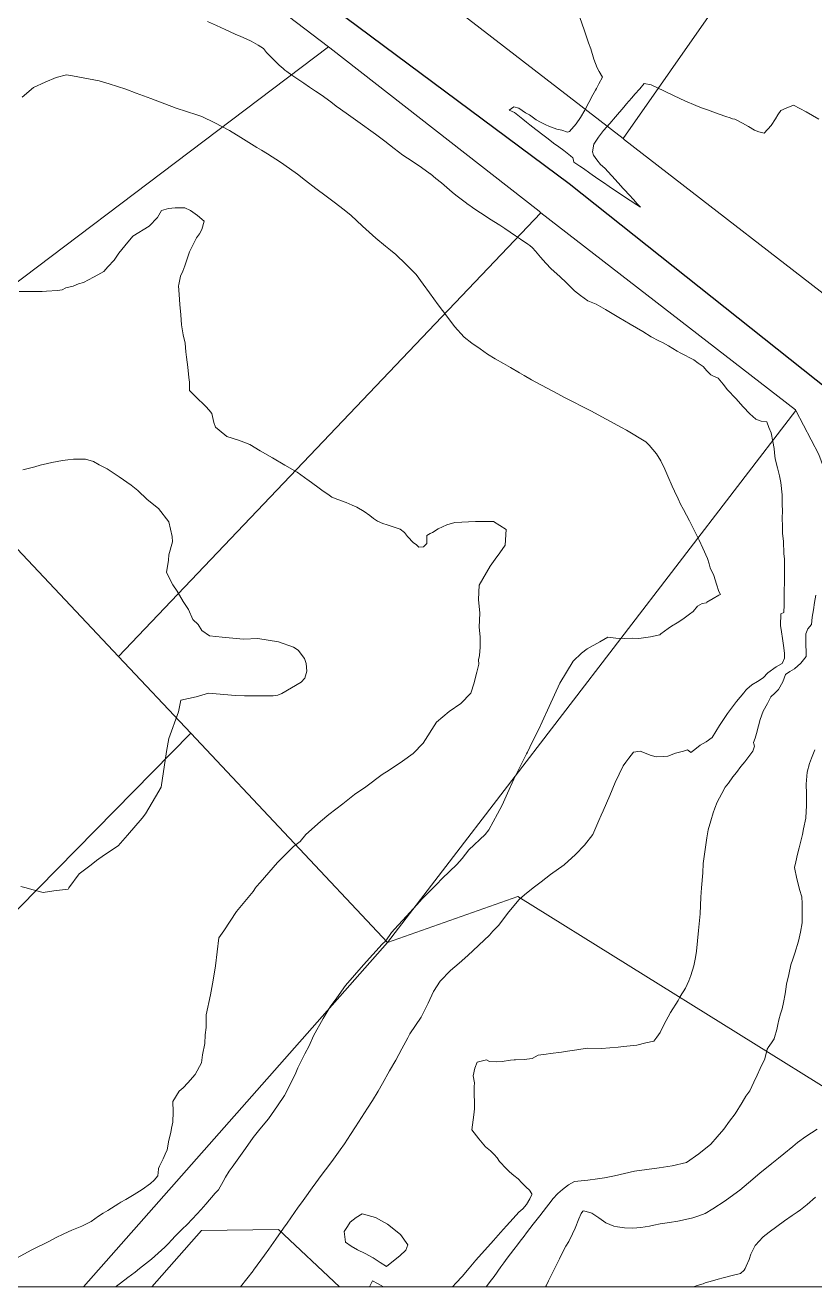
# Model space of a CAD drawing. Header units: inches. Extents: x 11351264 to 11356330, y 6702313 to 6706468.
# Drawn here: x 11353374 to 11353744, y 6702313 to 6702904 of the extents above; entities that cross this region are included whole.
import ezdxf

# ---------------------------------------------------------------- set-up
doc = ezdxf.new("R2010")
doc.units = ezdxf.units.IN
doc.header["$MEASUREMENT"] = 0
doc.layers.add('Shumate_Contours_clip1', color=7, linetype='Continuous', lineweight=0)
doc.layers.add('Shumate_Parcels_clip1', color=7, linetype='Continuous', lineweight=0)
doc.layers.add('Shumate_Streets_clip1', color=7, linetype='Continuous')

msp = doc.modelspace()

# ---------------------------------------------------------------- linework, layer by layer
at = {"layer": 'Shumate_Contours_clip1'}
for points, elevation in [([(11353459.75, 6702905.92), (11353463.9, 6702904.04), (11353465.91, 6702903.12), (11353468.06, 6702902.11), (11353472.66, 6702900.01), (11353475.39, 6702898.8), (11353477.86, 6702897.73), (11353480.11, 6702896.65), (11353483.39, 6702894.76), (11353485.99, 6702893.15), (11353487.32, 6702891.4), (11353489.47, 6702889.24), (11353491.62, 6702887.09), (11353493.35, 6702885.43), (11353495.1, 6702883.89), (11353495.94, 6702883.13), (11353496.38, 6702882.81), (11353496.86, 6702882.46), (11353499.26, 6702880.7), (11353502.01, 6702878.79), (11353504.78, 6702876.97), (11353507.54, 6702875.14), (11353510.31, 6702873.31), (11353512.96, 6702871.55), (11353517.45, 6702868.18), (11353520.02, 6702866.26), (11353521.98, 6702864.78), (11353525.77, 6702862.08), (11353530.13, 6702858.98), (11353538.36, 6702853.15), (11353542.75, 6702849.8), (11353547.14, 6702846.41), (11353551.26, 6702843.34), (11353555.53, 6702840.48), (11353559.87, 6702837.5), (11353564.01, 6702834.56), (11353564.12, 6702834.48), (11353566.7, 6702832.39), (11353569.23, 6702830.23), (11353571.71, 6702828.05), (11353574.25, 6702825.89), (11353576.04, 6702824.48), (11353577.86, 6702823.07), (11353580.96, 6702820.74), (11353581.37, 6702820.45), (11353582.02, 6702819.99), (11353583.82, 6702818.73), (11353586.32, 6702817.08), (11353588.84, 6702815.46), (11353591.35, 6702813.82), (11353593.86, 6702812.17), (11353596.6, 6702810.41), (11353598.88, 6702808.88), (11353601.36, 6702807.2), (11353603.86, 6702805.55), (11353606.32, 6702803.93), (11353609.77, 6702801.64), (11353610.7, 6702800.88), (11353611.94, 6702799.82), (11353613.24, 6702798.25), (11353615.66, 6702795.49), (11353618.15, 6702792.75), (11353620.67, 6702790.02), (11353624.72, 6702786.4), (11353627.8, 6702783.43), (11353631.58, 6702779.78), (11353634.43, 6702777.46), (11353637.83, 6702775.01), (11353641.65, 6702773.49), (11353646.02, 6702771), (11353652.35, 6702767.22), (11353657.66, 6702764.1), (11353663.57, 6702760.68), (11353667.52, 6702758.1), (11353671.01, 6702756.35), (11353673.1, 6702755.31), (11353675.49, 6702753.88), (11353679.67, 6702751.51), (11353681.41, 6702750.5), (11353687.35, 6702747.33), (11353689.52, 6702745.88), (11353691.81, 6702744.26), (11353693.47, 6702742.22), (11353695.46, 6702740.35), (11353695.7, 6702740.22), (11353696.38, 6702739.87), (11353698.79, 6702738.8), (11353701.16, 6702735.97), (11353703.21, 6702733.33), (11353707.11, 6702729.23), (11353710.49, 6702725.42), (11353713.71, 6702722.12), (11353716.49, 6702719.53), (11353718.89, 6702718.71), (11353721.6, 6702718.34), (11353722.51, 6702715.76), (11353723.57, 6702713.13), (11353724.38, 6702709.2), (11353725.01, 6702705.88), (11353725.18, 6702703.86), (11353725.54, 6702701.06), (11353726.66, 6702696.74), (11353727.55, 6702693.1), (11353728.18, 6702689.87), (11353728.81, 6702684.21), (11353728.79, 6702679.3), (11353728.88, 6702677.04), (11353728.78, 6702672.86), (11353728.93, 6702669.87), (11353728.96, 6702666.16), (11353729.33, 6702662.27), (11353729.64, 6702656.74), (11353729.87, 6702654.1), (11353729.92, 6702652.07), (11353729.92, 6702649.19), (11353729.93, 6702646.94), (11353729.89, 6702644.24), (11353729.78, 6702638.24), (11353729.77, 6702636.22), (11353729.75, 6702632.7), (11353729.55, 6702629.12), (11353728.11, 6702628.43), (11353728.03, 6702623.03), (11353728.48, 6702619.97), (11353728.98, 6702616.83), (11353729.61, 6702612.49), (11353729.89, 6702609.81), (11353729.86, 6702607.64), (11353728.78, 6702605.17), (11353726.05, 6702603.6), (11353722.05, 6702600.79), (11353719.87, 6702598.39), (11353717.24, 6702596.69), (11353714.52, 6702595.11), (11353712.3, 6702593.21), (11353712.02, 6702593.04), (11353711.73, 6702592.68), (11353710.8, 6702591.46), (11353707.34, 6702587.34), (11353703.17, 6702581.8), (11353699.51, 6702576.18), (11353696, 6702570.53), (11353693.24, 6702568.52), (11353690.38, 6702566.85), (11353687.87, 6702564.95), (11353686.04, 6702563.43), (11353685.89, 6702563.6), (11353684.53, 6702564.65), (11353682.64, 6702564.15), (11353678.8, 6702563.16), (11353675.28, 6702561.81), (11353673.28, 6702561.64), (11353669.73, 6702561.41), (11353667.02, 6702562.15), (11353665.11, 6702563.01), (11353662.3, 6702564.09), (11353659.18, 6702563.61), (11353656.95, 6702560.84), (11353655.61, 6702559), (11353654.34, 6702557.15), (11353650.65, 6702549.49), (11353648.12, 6702543.25), (11353645.04, 6702536.2), (11353643.99, 6702534.06), (11353642.94, 6702531.54), (11353640.07, 6702525), (11353636.25, 6702520), (11353632.1, 6702515.62), (11353626.71, 6702510.79), (11353620.28, 6702506.25), (11353615.9, 6702502.85), (11353612.22, 6702500), (11353608.2, 6702496.87), (11353605.47, 6702494.53), (11353600.22, 6702488.08), (11353596.14, 6702482.59), (11353593.37, 6702479.72), (11353591.77, 6702477.92), (11353581.67, 6702468.33), (11353577.59, 6702464.8), (11353573.46, 6702461.28), (11353568.61, 6702456.39), (11353565.51, 6702451.52), (11353562.98, 6702446.08), (11353559.72, 6702439.44), (11353554.51, 6702431.71), (11353553.49, 6702429.84), (11353550.67, 6702424.63), (11353547.84, 6702419.43), (11353544.93, 6702414.3), (11353541.65, 6702408.46), (11353539.63, 6702404.79), (11353536.93, 6702400.47), (11353534.64, 6702396.82), (11353531.89, 6702392.46), (11353529.07, 6702388.12), (11353526.66, 6702384.46), (11353523.83, 6702380.14), (11353521.85, 6702377.38), (11353518.7, 6702372.95), (11353516.5, 6702369.96), (11353513.45, 6702365.88), (11353508.68, 6702359.52), (11353505.31, 6702354.77), (11353503.77, 6702352.56), (11353502.25, 6702350.47), (11353497, 6702342.98), (11353495.3, 6702340.62), (11353491.75, 6702335.5), (11353488.39, 6702330.84), (11353486.47, 6702328.06), (11353481.27, 6702320.94), (11353481.2, 6702320.85), (11353481.17, 6702320.8), (11353481.14, 6702320.76), (11353481.09, 6702320.69), (11353475.19, 6702313.21)], 1406), ([(11353634.02, 6702907.76), (11353636.02, 6702902.02), (11353638.16, 6702895.87), (11353639.14, 6702893.05), (11353640.62, 6702888.23), (11353641.41, 6702886.22), (11353642.24, 6702884.24), (11353643.17, 6702882.43), (11353644.6, 6702879.8), (11353642.95, 6702876.6), (11353641.83, 6702874.5), (11353641.33, 6702873.64), (11353640.19, 6702871.46), (11353638.27, 6702867.93), (11353636.33, 6702864.39), (11353634.39, 6702860.84), (11353632.41, 6702857.99), (11353629.19, 6702854.34), (11353628.3, 6702854.09), (11353625.62, 6702855.01), (11353623.33, 6702855.4), (11353619.61, 6702856.91), (11353618.1, 6702857.4), (11353615.62, 6702858.73), (11353613.64, 6702859.88), (11353610.42, 6702862.08), (11353608.62, 6702863.17), (11353605.56, 6702865.25), (11353603.17, 6702865.87), (11353600.98, 6702864.41), (11353603.43, 6702863.27), (11353605.8, 6702861.36), (11353607.42, 6702860.06), (11353609.05, 6702858.76), (11353610.69, 6702857.47), (11353613.53, 6702855.23), (11353617.39, 6702852.32), (11353619.17, 6702850.93), (11353621.8, 6702848.89), (11353624.18, 6702847.15), (11353626.53, 6702845.4), (11353629.63, 6702842.98), (11353630.73, 6702841.99), (11353630.99, 6702841.59), (11353631.32, 6702839.96), (11353634, 6702838.13), (11353635.71, 6702836.97), (11353638.75, 6702834.87), (11353642.55, 6702832.18), (11353645.18, 6702830.4), (11353647.81, 6702828.62), (11353651.26, 6702826.3), (11353653.36, 6702824.85), (11353655.92, 6702823.16), (11353657.6, 6702822.06), (11353660.72, 6702820.02), (11353662.41, 6702818.93), (11353660.92, 6702820.54), (11353659.19, 6702822.42), (11353657.1, 6702824.69), (11353655.02, 6702826.97), (11353654.2, 6702827.87), (11353653.2, 6702828.97), (11353650.59, 6702831.82), (11353647.32, 6702835.41), (11353645.74, 6702837.16), (11353643.79, 6702838.94), (11353641.96, 6702841.15), (11353640.45, 6702843.31), (11353639.93, 6702844.81), (11353640.58, 6702848.46), (11353642.76, 6702851.62), (11353645.16, 6702854.77), (11353648.06, 6702858.03), (11353650.76, 6702861.17), (11353654.7, 6702865.75), (11353655.92, 6702867.23), (11353657, 6702868.54), (11353658.39, 6702870.13), (11353659.8, 6702871.77), (11353662.07, 6702874.35), (11353664.19, 6702876.77), (11353667.45, 6702876.18), (11353673.42, 6702873.42), (11353678.21, 6702871.08), (11353683.19, 6702868.65), (11353688.38, 6702866.45), (11353691.02, 6702865.5), (11353693.81, 6702864.47), (11353699.32, 6702862.54), (11353702.38, 6702861.45), (11353704.41, 6702860.75), (11353705.6, 6702860.34), (11353706.68, 6702860.14), (11353707.57, 6702859.65), (11353710.27, 6702858.27), (11353712.97, 6702856.63), (11353715.86, 6702854.99), (11353717.82, 6702854.12), (11353720.43, 6702853.56), (11353723.69, 6702857.14), (11353725.67, 6702860.23), (11353726.68, 6702862.23), (11353728.17, 6702864.11), (11353730.59, 6702865.33), (11353734.04, 6702866.76), (11353740.07, 6702863.63), (11353745.96, 6702860.19)], 1404), ([(11353372.93, 6702870.39), (11353378.23, 6702874.99), (11353383.78, 6702877.46), (11353388.86, 6702879.63), (11353393.74, 6702880.84), (11353396.55, 6702880.41), (11353409.05, 6702878.06), (11353413.75, 6702876.65), (11353421.57, 6702874.13), (11353426.37, 6702872.26), (11353433.28, 6702869.75), (11353445.01, 6702865.31), (11353454.76, 6702862.15), (11353457.1, 6702861.35), (11353463.18, 6702858.38), (11353470.1, 6702854.78), (11353475.39, 6702851.59), (11353482.81, 6702846.93), (11353485.05, 6702845.54), (11353487.82, 6702843.82), (11353493.88, 6702840), (11353498.13, 6702837.06), (11353501.94, 6702834.29), (11353505.6, 6702831.47), (11353510.44, 6702827.63), (11353515.27, 6702824.06), (11353519.6, 6702820.75), (11353523.05, 6702818.12), (11353526.79, 6702815.22), (11353532.37, 6702810.08), (11353538.55, 6702804.41), (11353543.1, 6702800.67), (11353545.39, 6702798.82), (11353547.86, 6702796.81), (11353552.62, 6702792.21), (11353557.42, 6702787.34), (11353560.69, 6702782.85), (11353563.69, 6702778.83), (11353567.71, 6702773.14), (11353571.82, 6702767.86), (11353575.34, 6702763), (11353579.96, 6702758.09), (11353583.47, 6702755.22), (11353587.38, 6702752.48), (11353590.9, 6702750.04), (11353594.45, 6702747.84), (11353598.24, 6702745.63), (11353601.57, 6702743.75), (11353605.83, 6702741.37), (11353608.03, 6702740.1), (11353611.5, 6702738.1), (11353613.5, 6702736.93), (11353623.83, 6702731.43), (11353626.84, 6702729.82), (11353639.19, 6702723.56), (11353653.55, 6702715.76), (11353655.85, 6702714.38), (11353664.94, 6702709), (11353666.53, 6702707.35), (11353670.01, 6702703.41), (11353671.93, 6702700.04), (11353673.92, 6702696.21), (11353675.32, 6702692.94), (11353677.3, 6702688.27), (11353678.34, 6702685.88), (11353680.05, 6702682.31), (11353681.19, 6702679.81), (11353682.58, 6702677.31), (11353685.37, 6702671.92), (11353687.15, 6702668.54), (11353689.92, 6702662.92), (11353691.59, 6702659.13), (11353693.84, 6702654.28), (11353694.61, 6702651.86), (11353695.08, 6702649.92), (11353696.82, 6702646.36), (11353697.99, 6702642.36), (11353699.15, 6702638.95), (11353699.9, 6702637.45), (11353699.13, 6702637.12), (11353696.54, 6702635.68), (11353693.48, 6702633.96), (11353693.33, 6702633.63), (11353691.34, 6702633.27), (11353689.21, 6702632), (11353687.19, 6702629.47), (11353685.47, 6702628.34), (11353682.24, 6702626), (11353679.68, 6702624.27), (11353676.92, 6702622.68), (11353675.43, 6702621.59), (11353672.01, 6702619.03), (11353671.49, 6702618.65), (11353671.35, 6702618.54), (11353669.26, 6702618.11), (11353667.08, 6702617.64), (11353664.96, 6702617.3), (11353661.71, 6702616.92), (11353658.82, 6702616.99), (11353655.17, 6702616.82), (11353650.96, 6702617.07), (11353647.19, 6702617.42), (11353643.34, 6702615.32), (11353637.41, 6702612.03), (11353634.87, 6702609.96), (11353630.98, 6702606.32), (11353624.63, 6702595.93), (11353619.62, 6702585.04), (11353616.36, 6702577.85), (11353614.67, 6702574.14), (11353611.8, 6702568.3), (11353609.53, 6702563.63), (11353609.11, 6702562.84), (11353604.77, 6702554.14), (11353603.22, 6702550.94), (11353600.19, 6702544.43), (11353597.63, 6702538.76), (11353595.49, 6702534.71), (11353591.39, 6702527.18), (11353589.81, 6702525), (11353582.07, 6702517.93), (11353579, 6702513.77), (11353576.42, 6702510.94), (11353569.6, 6702504.46), (11353566.94, 6702501.61), (11353565.36, 6702500), (11353560.3, 6702494.87), (11353557.76, 6702492.15), (11353551.15, 6702484.89), (11353548.97, 6702482.52), (11353545.83, 6702479.17), (11353543.15, 6702475.28), (11353541.55, 6702473.62), (11353532.79, 6702464.04), (11353524.27, 6702454.38), (11353520.24, 6702448.57), (11353517.11, 6702444.26), (11353513.94, 6702438.92), (11353509.4, 6702430.83), (11353507.26, 6702426.03), (11353505.28, 6702422.4), (11353502.1, 6702415.79), (11353501.07, 6702413.44), (11353499.66, 6702410.49), (11353495.82, 6702402.88), (11353492.54, 6702397.89), (11353488.27, 6702391.89), (11353484.3, 6702387.01), (11353481.19, 6702383.13), (11353477.5, 6702378.01), (11353471.32, 6702369.24), (11353469.83, 6702367.37), (11353468.23, 6702364.52), (11353467.01, 6702362.5), (11353464.81, 6702358.65), (11353463.37, 6702357.06), (11353458.89, 6702351.83), (11353456.7, 6702349.48), (11353452.68, 6702345.09), (11353449.99, 6702342.27), (11353448.06, 6702340.32), (11353446.62, 6702338.88), (11353444.68, 6702337), (11353442.9, 6702335.08), (11353441.44, 6702333.52), (11353439.76, 6702331.71), (11353433.56, 6702326.17), (11353427.97, 6702321.7), (11353425.86, 6702320.11), (11353422.49, 6702317.52), (11353418.95, 6702314.93), (11353417.08, 6702313.52), (11353416.66, 6702313.21)], 1408), ([(11353371.54, 6702779.46), (11353375.29, 6702779.33), (11353382.26, 6702779.38), (11353384.29, 6702779.51), (11353389.45, 6702779.81), (11353391.7, 6702780.22), (11353393.37, 6702781.06), (11353396.85, 6702781.91), (11353399.34, 6702783.03), (11353401.61, 6702783.6), (11353406.38, 6702786.08), (11353408.32, 6702787.19), (11353411.15, 6702788.7), (11353413.02, 6702790.91), (11353416.05, 6702794.12), (11353418.25, 6702797.32), (11353420.96, 6702800.74), (11353424.71, 6702805.25), (11353432.41, 6702810), (11353436.34, 6702814.07), (11353438.16, 6702817.3), (11353441.46, 6702818.21), (11353444.59, 6702818.54), (11353446.78, 6702818.61), (11353449.1, 6702818.65), (11353451.74, 6702817.36), (11353455.03, 6702814.97), (11353458.16, 6702812.33), (11353457.16, 6702808.5), (11353455.94, 6702806.34), (11353454.54, 6702804.52), (11353451.36, 6702798.06), (11353449.2, 6702791.36), (11353448.19, 6702788.98), (11353447.04, 6702786.56), (11353446.26, 6702782.68), (11353446.15, 6702782.03), (11353446.48, 6702778.05), (11353446.78, 6702773.31), (11353447.29, 6702768.48), (11353447.56, 6702763.76), (11353448.41, 6702759.16), (11353449.22, 6702755.17), (11353449.65, 6702751.11), (11353449.91, 6702748.67), (11353450.45, 6702743.89), (11353451.01, 6702739.14), (11353451.26, 6702736.89), (11353451.25, 6702733.09), (11353453.28, 6702731.07), (11353455.65, 6702728.63), (11353457.33, 6702727.05), (11353458.89, 6702725.59), (11353460.49, 6702723.82), (11353461.75, 6702722.27), (11353462.69, 6702718.09), (11353463.42, 6702715.91), (11353465.14, 6702714.49), (11353468.79, 6702711.42), (11353474.24, 6702709.77), (11353476.78, 6702708.76), (11353479.6, 6702707.73), (11353484.41, 6702704.8), (11353490.2, 6702701.5), (11353495.94, 6702698.12), (11353501.66, 6702694.71), (11353506.92, 6702691.04), (11353507.15, 6702690.88), (11353507.26, 6702690.79), (11353508.35, 6702689.99), (11353511.96, 6702687.26), (11353513.84, 6702685.89), (11353516.02, 6702684.41), (11353518, 6702683.09), (11353520.83, 6702681.93), (11353524.65, 6702680.59), (11353527.43, 6702679.33), (11353529.71, 6702678.39), (11353533.02, 6702676.35), (11353535.78, 6702674.46), (11353537.47, 6702673.04), (11353539.32, 6702671.76), (11353541.86, 6702670.81), (11353543.85, 6702670.09), (11353547.55, 6702668.83), (11353549.98, 6702668.06), (11353552.01, 6702666.48), (11353553.39, 6702664.6), (11353556.19, 6702661.64), (11353557.44, 6702660.85), (11353558.67, 6702659.66), (11353560.92, 6702659.74), (11353562.35, 6702661.4), (11353562.38, 6702665.1), (11353564.04, 6702665.99), (11353565.08, 6702666.56), (11353567.76, 6702668.3), (11353571.85, 6702670.05), (11353575.54, 6702671.25), (11353585.25, 6702671.68), (11353588.68, 6702671.68), (11353593.61, 6702671.72), (11353599.6, 6702667.9), (11353599.03, 6702660.6), (11353596.58, 6702657.02), (11353594.48, 6702654.1), (11353592.11, 6702650.8), (11353586.86, 6702641.84), (11353586.57, 6702635.13), (11353587.2, 6702628.72), (11353586.99, 6702622.17), (11353587.32, 6702617.6), (11353587.41, 6702615.4), (11353587.46, 6702612.79), (11353587.13, 6702608.88), (11353586.68, 6702606.9), (11353586.72, 6702604.9), (11353585.79, 6702601.06), (11353585.26, 6702598.82), (11353584.51, 6702596.03), (11353582.95, 6702591.3), (11353578.38, 6702586.48), (11353572.88, 6702582.68), (11353566.9, 6702577.67), (11353560.74, 6702567.77), (11353556.06, 6702563.07), (11353551.03, 6702559.41), (11353544.75, 6702555.25), (11353541.48, 6702553.12), (11353533.81, 6702547.43), (11353528.53, 6702543.75), (11353523.06, 6702539.44), (11353516.54, 6702534.37), (11353512.6, 6702531.15), (11353505.84, 6702525), (11353503.16, 6702521.84), (11353500, 6702519.42), (11353492.44, 6702512.01), (11353484.43, 6702502.63), (11353482.68, 6702500.7), (11353482.21, 6702500), (11353481.16, 6702498.42), (11353473.34, 6702489.07), (11353467.46, 6702479.93), (11353465.08, 6702476.62), (11353463.48, 6702463.55), (11353462.46, 6702456.89), (11353461.21, 6702450), (11353459.05, 6702440.63), (11353459.08, 6702434.67), (11353458.58, 6702431.25), (11353458.42, 6702427.17), (11353457.37, 6702421.87), (11353456.87, 6702418.13), (11353453.89, 6702412.59), (11353450.54, 6702408.79), (11353448.37, 6702406.39), (11353446.49, 6702404.91), (11353443.47, 6702399.92), (11353443.66, 6702395.17), (11353443.52, 6702390.29), (11353442.95, 6702387.53), (11353442.52, 6702385.53), (11353441.69, 6702381.83), (11353440.78, 6702377.41), (11353439.98, 6702375.3), (11353438.93, 6702373.16), (11353437.27, 6702369.66), (11353436.81, 6702368.59), (11353436.79, 6702368.37), (11353436.52, 6702365.24), (11353434.69, 6702363.21), (11353433, 6702361.55), (11353429.22, 6702358.74), (11353425.34, 6702356.37), (11353421.47, 6702354.14), (11353419.15, 6702352.78), (11353418.27, 6702352.28), (11353416.43, 6702351.09), (11353413, 6702348.93), (11353410.94, 6702347.63), (11353408.77, 6702346.33), (11353405.33, 6702343.82), (11353400.83, 6702341.66), (11353396.28, 6702339.66), (11353392.44, 6702337.95), (11353388.62, 6702336.2), (11353385.78, 6702334.62), (11353377.19, 6702330.3), (11353370.65, 6702326.7)], 1410), ([(11353373.32, 6702695.89), (11353378.85, 6702697.31), (11353381.47, 6702698.04), (11353384.76, 6702698.88), (11353386.88, 6702699.33), (11353391.87, 6702700.29), (11353394.29, 6702700.6), (11353397, 6702700.8), (11353399.44, 6702700.84), (11353402.56, 6702700.82), (11353406.43, 6702699.7), (11353409.01, 6702698.17), (11353412.75, 6702696.41), (11353418.38, 6702692.57), (11353424.01, 6702688.68), (11353427.1, 6702686.21), (11353431.52, 6702681.95), (11353436.86, 6702677.78), (11353441.68, 6702671.44), (11353443.18, 6702664.57), (11353443.41, 6702662.13), (11353441.65, 6702656.1), (11353441.55, 6702653.58), (11353440.54, 6702647.76), (11353443.5, 6702642.05), (11353445.52, 6702639.1), (11353448.38, 6702634.14), (11353450.77, 6702630.52), (11353452.91, 6702625.84), (11353455.43, 6702623.39), (11353457.1, 6702620.63), (11353460.6, 6702618.18), (11353466.62, 6702617.49), (11353476.52, 6702616.61), (11353483.31, 6702616.89), (11353492.99, 6702615.31), (11353500, 6702612.83), (11353502.24, 6702611.33), (11353505.15, 6702607.5), (11353505.87, 6702605.13), (11353506.18, 6702601.55), (11353505.26, 6702598.25), (11353503.52, 6702596.48), (11353494.6, 6702591.12), (11353492.62, 6702590.25), (11353490.51, 6702590.02), (11353477.01, 6702589.97), (11353472.86, 6702590.19), (11353460.24, 6702591.25), (11353454.41, 6702589.54), (11353447.31, 6702587.95), (11353446.11, 6702582.45), (11353441.57, 6702569.98), (11353440.53, 6702563.87), (11353438.07, 6702547.22), (11353435.36, 6702542.64), (11353430.69, 6702534.79), (11353429.2, 6702532.74), (11353422.3, 6702524.77), (11353417.94, 6702519.77), (11353411.53, 6702515.51), (11353407.71, 6702512.93), (11353405.34, 6702510.84), (11353399.7, 6702506.71), (11353394.87, 6702500), (11353394.53, 6702499.53), (11353387.82, 6702498.62), (11353382.86, 6702497.95), (11353377.48, 6702499.23), (11353374.87, 6702500), (11353372.32, 6702500.75)], 1412), ([(11353744.58, 6702637.16), (11353743.95, 6702633.72), (11353743.39, 6702630.29), (11353742.9, 6702626.84), (11353742.5, 6702623.45), (11353742.49, 6702623.4), (11353740.81, 6702621.33), (11353739.81, 6702619.05), (11353739.8, 6702618.69), (11353739.79, 6702616.21), (11353739.87, 6702613.58), (11353740.03, 6702611.01), (11353740.05, 6702608.36), (11353737.55, 6702605.34), (11353734.53, 6702602.67), (11353732.34, 6702601.42), (11353730.39, 6702599.94), (11353729.04, 6702596.62), (11353727.11, 6702592.95), (11353725.28, 6702591.33), (11353723.44, 6702589.49), (11353721.91, 6702586.35), (11353719.9, 6702582.86), (11353718.46, 6702578.9), (11353717.63, 6702575.98), (11353716.81, 6702572.38), (11353716.12, 6702570.26), (11353715.36, 6702568.21), (11353715.47, 6702567.54), (11353715.84, 6702566.51), (11353715.12, 6702564.08), (11353713.11, 6702561.66), (11353711.29, 6702559.11), (11353709.42, 6702556.86), (11353707.47, 6702554.14), (11353705.74, 6702552.06), (11353703.66, 6702549.12), (11353702.11, 6702547.24), (11353700.47, 6702544.31), (11353698.38, 6702540.15), (11353697.24, 6702537.38), (11353696.49, 6702535.2), (11353695.31, 6702531.52), (11353694.08, 6702527.2), (11353693.56, 6702523.45), (11353691.83, 6702511.45), (11353691.57, 6702507.12), (11353691.02, 6702500), (11353690.7, 6702495.76), (11353690.33, 6702487.85), (11353689.64, 6702480.08), (11353688.62, 6702470.45), (11353688.14, 6702467.49), (11353687.36, 6702463.47), (11353686.08, 6702458.98), (11353685.06, 6702456.59), (11353683.46, 6702453.04), (11353681.08, 6702449.1), (11353680.1, 6702447.33), (11353676.47, 6702441.7), (11353673.41, 6702435.9), (11353671.71, 6702432.34), (11353670.08, 6702430.18), (11353668.69, 6702428.2), (11353664.94, 6702427.53), (11353660.71, 6702426.41), (11353654.49, 6702425.81), (11353652.02, 6702425.43), (11353644.21, 6702424.8), (11353637.47, 6702424.9), (11353632.65, 6702424.18), (11353628.24, 6702423.55), (11353625.45, 6702423.14), (11353620.29, 6702422.43), (11353618.25, 6702422.09), (11353614.59, 6702421.76), (11353611.71, 6702420.17), (11353607.97, 6702419.68), (11353603.97, 6702419.5), (11353603.3, 6702419.48), (11353601.64, 6702419.37), (11353597.76, 6702418.79), (11353594.88, 6702418.65), (11353591.83, 6702418.76), (11353590.33, 6702419.51), (11353586.06, 6702418.46), (11353584.86, 6702415.62), (11353584.13, 6702412.05), (11353584.77, 6702408.75), (11353584.63, 6702406.87), (11353584.52, 6702402.94), (11353584.67, 6702399.98), (11353584.73, 6702396.53), (11353584.43, 6702393.76), (11353584.15, 6702391.39), (11353583.47, 6702386.79), (11353586.81, 6702382.48), (11353589.94, 6702378.81), (11353592.2, 6702376.82), (11353593.92, 6702375.15), (11353595.39, 6702373.54), (11353596.47, 6702371.93), (11353597.28, 6702371.1), (11353599, 6702369.3), (11353601.13, 6702367.11), (11353603.16, 6702365.28), (11353605.19, 6702363.73), (11353606.97, 6702361.92), (11353608.91, 6702359.8), (11353610.56, 6702358.42), (11353611.65, 6702356.72), (11353611.64, 6702356.43), (11353610.65, 6702354.38), (11353609.15, 6702351.8), (11353607.34, 6702349.67), (11353605.52, 6702348.11), (11353602.81, 6702345.23), (11353599.65, 6702341.81), (11353596.96, 6702338.65), (11353593.7, 6702334.88), (11353590.97, 6702331.9), (11353587.94, 6702328.58), (11353585.32, 6702325.66), (11353582.22, 6702321.96), (11353578.96, 6702318.06), (11353576.22, 6702315.11), (11353574.39, 6702313.21)], 1404), ([(11353744.06, 6702564.68), (11353742.49, 6702560.82), (11353741.51, 6702558.35), (11353740.49, 6702554.27), (11353740.04, 6702548.69), (11353740.14, 6702544.16), (11353740.19, 6702540.72), (11353740.23, 6702538.36), (11353740.05, 6702535.94), (11353739.87, 6702532.78), (11353738.74, 6702527.67), (11353738.28, 6702525.08), (11353737.49, 6702522), (11353736.8, 6702518.74), (11353735.9, 6702515.86), (11353735.13, 6702512.31), (11353734.55, 6702509.53), (11353735.61, 6702504.29), (11353736.73, 6702500), (11353736.92, 6702499.26), (11353737.96, 6702495.84), (11353738.1, 6702492.77), (11353738.16, 6702489.52), (11353738.13, 6702485.65), (11353738.12, 6702483.65), (11353737.29, 6702479.29), (11353736.45, 6702475.13), (11353734.65, 6702469.51), (11353733.78, 6702466.74), (11353732.91, 6702464), (11353731.86, 6702459.5), (11353730.81, 6702454.91), (11353730.47, 6702452.67), (11353730.17, 6702450.47), (11353729.48, 6702446.3), (11353728.72, 6702443.46), (11353728.02, 6702441.05), (11353727.2, 6702438.22), (11353726.74, 6702436.01), (11353726.3, 6702433.79), (11353725.25, 6702429.91), (11353725.09, 6702429.44), (11353725.03, 6702429.38), (11353723.84, 6702427.43), (11353722.29, 6702425.27), (11353722.1, 6702424.97), (11353721.82, 6702424.52), (11353720.66, 6702420), (11353718.47, 6702415.43), (11353717, 6702412.34), (11353715.48, 6702409.05), (11353713.69, 6702404.96), (11353711.78, 6702402.54), (11353710.07, 6702399.48), (11353706.72, 6702394.28), (11353704.19, 6702390.84), (11353701.41, 6702387.08), (11353698.32, 6702383.5), (11353695.42, 6702379.95), (11353689.7, 6702375.55), (11353683.98, 6702371.5), (11353677.34, 6702369.8), (11353671.23, 6702368.98), (11353659.64, 6702367.4), (11353650.27, 6702365.23), (11353645.64, 6702364.28), (11353642.39, 6702363.78), (11353637.74, 6702363.19), (11353631.6, 6702362.46), (11353628.69, 6702360.89), (11353625.92, 6702358.82), (11353623.8, 6702356.91), (11353621.44, 6702354.4), (11353620.61, 6702353.34), (11353618.42, 6702350.5), (11353615.3, 6702346.5), (11353612.2, 6702342.5), (11353609.11, 6702338.5), (11353607.97, 6702336.95), (11353606.19, 6702334.64), (11353604.8, 6702332.78), (11353603.14, 6702330.64), (11353601.62, 6702328.61), (11353600.1, 6702326.64), (11353598.45, 6702324.42), (11353597.07, 6702322.63), (11353593.88, 6702318.1), (11353592.66, 6702316.51), (11353590.17, 6702313.21)], 1402), ([(11353745.18, 6702386.97), (11353739.82, 6702383.65), (11353736, 6702380.73), (11353733.74, 6702378.96), (11353729.51, 6702375.49), (11353727.01, 6702373.44), (11353723.97, 6702370.94), (11353718.37, 6702366.48), (11353712.99, 6702361.97), (11353708.98, 6702358.51), (11353706.22, 6702356.41), (11353702.08, 6702353.42), (11353696.32, 6702349.75), (11353692.76, 6702347.5), (11353689.74, 6702346.46), (11353686.96, 6702345.57), (11353683.54, 6702344.68), (11353680, 6702343.98), (11353676.01, 6702343.36), (11353671.65, 6702342.66), (11353668.71, 6702342.05), (11353666.7, 6702341.62), (11353662.64, 6702340.91), (11353658.88, 6702340.59), (11353654.97, 6702340.76), (11353651.74, 6702341.26), (11353650.04, 6702341.65), (11353646.3, 6702343.19), (11353642.99, 6702345.48), (11353639.69, 6702347.76), (11353635.86, 6702348.71), (11353635.47, 6702348.63), (11353635.41, 6702348.58), (11353634.67, 6702347.47), (11353633.57, 6702345), (11353631.8, 6702340.73), (11353630.67, 6702338.02), (11353628.9, 6702334.49), (11353627.54, 6702332.2), (11353625.94, 6702329.25), (11353624.47, 6702326.27), (11353623.54, 6702324.45), (11353622.6, 6702322.55), (11353620.72, 6702318.84), (11353619.39, 6702315.97), (11353618.23, 6702313.63), (11353618.01, 6702313.21)], 1400), ([(11353744.39, 6702355.13), (11353740.53, 6702351.78), (11353737.37, 6702349.18), (11353735.78, 6702348.18), (11353733.43, 6702346.64), (11353729.88, 6702344.07), (11353726.32, 6702341.46), (11353722.75, 6702338.77), (11353719.88, 6702336.58), (11353719.57, 6702336.26), (11353718.16, 6702334.76), (11353716.16, 6702332.58), (11353714.17, 6702328.47), (11353713.37, 6702326.04), (11353711.91, 6702322.85), (11353711.45, 6702321.81), (11353710.99, 6702321), (11353709.31, 6702319.39), (11353705.95, 6702318.7), (11353701.85, 6702317.55), (11353701.23, 6702317.44), (11353698.87, 6702316.8), (11353696.15, 6702316.07), (11353692.74, 6702314.98), (11353691.76, 6702314.65), (11353689, 6702313.77), (11353687.24, 6702313.21)], 1398), ([(11353542.13, 6702313.21), (11353539.37, 6702314.69), (11353536.93, 6702315.96), (11353536.55, 6702315.05), (11353535.65, 6702313.21)], 1404)]:
    msp.add_lwpolyline(points, dxfattribs=dict(at, elevation=elevation))
at = {"layer": 'Shumate_Contours_clip1', "elevation": 1406}
msp.add_lwpolyline([(11353524.31, 6702334.09), (11353523.78, 6702339.1), (11353525.28, 6702341.5), (11353526.6, 6702343.54), (11353529.35, 6702345.7), (11353532.14, 6702347.3), (11353538.4, 6702345.67), (11353544.02, 6702342.54), (11353550.02, 6702337.74), (11353553.47, 6702332.9), (11353552.53, 6702330.31), (11353549.84, 6702327.68), (11353546.76, 6702325.42), (11353543.54, 6702322.7), (11353540.61, 6702324.66), (11353537.22, 6702326.8), (11353533.6, 6702328.72), (11353529.91, 6702330.59), (11353527, 6702332.31)], close=True, dxfattribs=at)
at = {"layer": 'Shumate_Parcels_clip1'}
for points in [[(11353744, 6702979.5), (11353654.36, 6702851), (11353459, 6703002), (11353454, 6703014), (11353458, 6703035.5), (11353466, 6703050.5), (11353566.83, 6703145.84)], [(11353948, 6703041), (11353782.85, 6702758.04), (11353770, 6702761.5), (11353655, 6702850.5), (11353654.36, 6702851), (11353744, 6702979.5), (11353824, 6703094)], [(11353516.32, 6702894.02), (11353302, 6702732), (11353260, 6702776), (11353197.27, 6702880.06), (11353212.49, 6702883.2), (11353221, 6702883.5), (11353235, 6702885.5), (11353249, 6702889.5), (11353257.16, 6702892.41), (11353260, 6702893), (11353302, 6702910), (11353319, 6702920), (11353340, 6702933.5), (11353363, 6702952.5), (11353379, 6702967), (11353394, 6702974), (11353416, 6702970.5)], [(11353615.87, 6702816.32), (11353418, 6702608.5), (11353353, 6702677.5), (11353302, 6702732), (11353516.32, 6702894.02), (11353517, 6702893.5), (11353615, 6702817)], [(11353735.17, 6702723.69), (11353544, 6702474.5), (11353452, 6702572.5), (11353418, 6702608.5), (11353615.87, 6702816.32), (11353735, 6702724)], [(11353796.11, 6702666.5), (11353760, 6702399.5), (11353605, 6702496), (11353544, 6702474.5), (11353735.17, 6702723.69), (11353746, 6702703), (11353751, 6702689.5), (11353758, 6702680), (11353765, 6702673), (11353777, 6702666.5)], [(11353418, 6702608.5), (11353452, 6702572.5), (11353210.84, 6702327.16), (11353199, 6702339.5), (11353094, 6702450.5), (11353092.71, 6702451.86), (11353353, 6702677.5)], [(11353544, 6702474.5), (11353401.7, 6702313.21), (11353224.23, 6702313.21), (11353210.84, 6702327.16), (11353452, 6702572.5)], [(11353760, 6702399.5), (11353882, 6702324), (11353877.44, 6702313.21), (11353521.59, 6702313.21), (11353493, 6702340), (11353457, 6702339.5), (11353433.65, 6702313.21), (11353401.7, 6702313.21), (11353544, 6702474.5), (11353605, 6702496)], [(11353521.59, 6702313.21), (11353433.65, 6702313.21), (11353457, 6702339.5), (11353493, 6702340)]]:
    msp.add_lwpolyline(points, close=True, dxfattribs=at)
at = {"layer": 'Shumate_Streets_clip1', "color": 4}
msp.add_lwpolyline([(11353388, 6703018), (11353513, 6702916.5), (11353629, 6702830), (11353763, 6702723.5)], dxfattribs=at)

doc.saveas('drawing.dxf')
